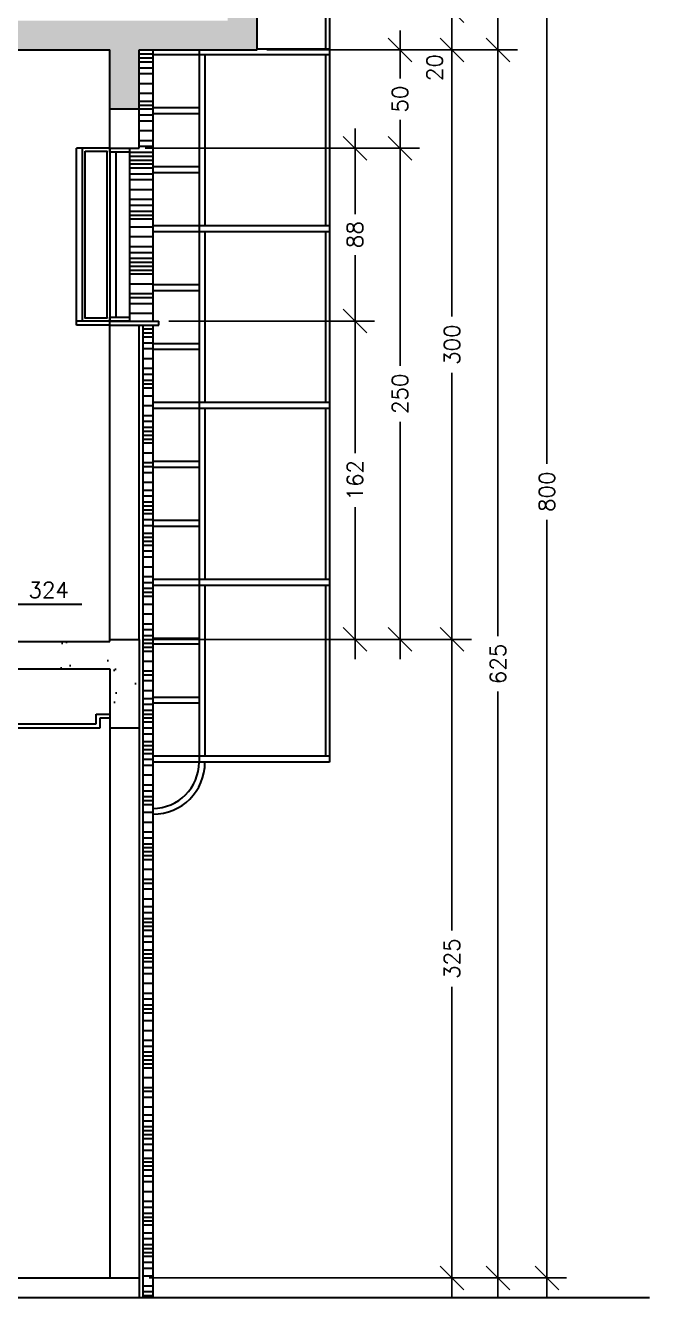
# Model space of a CAD drawing. Header units: millimetres. Extents: x -4228 to 27092, y -6721 to 984.
# Drawn here: x 6799 to 7117, y -6597 to -5949 of the extents above; entities that cross this region are included whole.
import ezdxf

# ---------------------------------------------------------------- set-up
doc = ezdxf.new("R2010")
doc.units = ezdxf.units.MM
doc.header["$LTSCALE"] = 50
doc.layers.get('0').update_dxf_attribs({"lineweight": 0})
for name, color, linetype in [('cobertura', 2, 'Continuous'), ('cota', 1, 'Continuous'), ('esquadrias', 3, 'Continuous'), ('gesso', 7, 'Continuous'), ('HACHURA', 2, 'Continuous'), ('PAREDES', 6, 'Continuous'), ('PAREDES3', 2, 'Continuous'), ('pedras', 2, 'Continuous'), ('peitoril', 7, 'Continuous'), ('PENA01', 3, 'Continuous'), ('PENA02', 2, 'Continuous'), ('PENA_01', 3, 'Continuous'), ('piso', 2, 'Continuous')]:
    doc.layers.add(name, color=color, linetype=linetype)
doc.styles.add('COTA', font='simplex.shx')
doc.styles.add('ROMANS', font='romans.shx')
doc.dimstyles.new('1_50', dxfattribs={"dimscale": 0, "dimtxt": 8, "dimasz": 12, "dimexe": 10, "dimexo": 5, "dimgap": 4, "dimtad": 0, "dimdec": 0, "dimzin": 1, "dimdsep": 46, "dimtxsty": 'ROMANS', "dimblk": 'OBLIQUE', "dimcen": 10, "dimdle": 10, "dimclrd": 1, "dimclre": 1, "dimclrt": 7, "dimaunit": 1, "dimadec": 0, "dimazin": 0, "dimtm": 1e-09, "dimtfac": 1, "dimtdec": 0, "dimtmove": 2, "dimatfit": 3, "dimldrblk": 'OBLIQUE', "dimfxl": 1, "dimtolj": 1, "dimtzin": 0, "dimarcsym": 0})

# ---------------------------------------------------------------- blocks, each defined once
blk = doc.blocks.new('_OBLIQUE')
at = {"color": 0, "linetype": 'ByBlock'}
blk.add_line((-0.5, -0.5), (0.5, 0.5), dxfattribs=at)
blk = doc.blocks.new('*D16')
at = {"layer": 'cota', "color": 1, "linetype": 'Continuous', "lineweight": -2}
for p, q in [((6967.36, -6089.96), (6967.36, -6167.25)), ((6872.44, -6099.96), (6977.36, -6099.96)), ((6967.36, -6271.96), (6967.36, -6194.68)), ((6862.44, -6261.96), (6977.36, -6261.96))]:
    blk.add_line(p, q, dxfattribs=at)
at = {"layer": 'Defpoints', "color": 0, "linetype": 'Continuous', "lineweight": 30}
for p in [(6867.44, -6099.96), (6857.44, -6261.96), (6967.36, -6261.96)]:
    blk.add_point(p, dxfattribs=at)
at = {"layer": 'cota', "color": 1, "linetype": 'Continuous', "lineweight": -2, "xscale": 12, "yscale": 12, "zscale": 12}
for p, rotation in [((6967.36, -6099.96), 90), ((6967.36, -6261.96), 270)]:
    blk.add_blockref('_OBLIQUE', p, dxfattribs=dict(at, rotation=rotation))
at = {"layer": 'cota', "color": 7, "linetype": 'Continuous', "lineweight": 30, "insert": (6967.36, -6180.96), "char_height": 8, "attachment_point": 5, "rotation": 90, "style": 'ROMANS'}
blk.add_mtext('\\A1;162', dxfattribs=at)
blk = doc.blocks.new('*D17')
at = {"layer": 'cota', "color": 1, "linetype": 'Continuous', "lineweight": -2}
for p, q in [((6967.36, -6001.96), (6967.36, -6045.48)), ((6945.33, -6011.96), (6977.36, -6011.96)), ((6967.36, -6109.96), (6967.36, -6066.44)), ((6960.33, -6099.96), (6977.36, -6099.96))]:
    blk.add_line(p, q, dxfattribs=at)
at = {"layer": 'Defpoints', "color": 0, "linetype": 'Continuous', "lineweight": 30}
for p in [(6940.33, -6011.96), (6967.36, -6011.96), (6955.33, -6099.96)]:
    blk.add_point(p, dxfattribs=at)
at = {"layer": 'cota', "color": 1, "linetype": 'Continuous', "lineweight": -2, "xscale": 12, "yscale": 12, "zscale": 12}
for p, rotation in [((6967.36, -6011.96), 90), ((6967.36, -6099.96), 270)]:
    blk.add_blockref('_OBLIQUE', p, dxfattribs=dict(at, rotation=rotation))
at = {"layer": 'cota', "color": 7, "linetype": 'Continuous', "lineweight": 30, "insert": (6967.36, -6055.96), "char_height": 8, "attachment_point": 5, "rotation": 90, "style": 'ROMANS'}
blk.add_mtext('\\A1;88', dxfattribs=at)
blk = doc.blocks.new('*D18')
at = {"layer": 'cota', "color": 1, "linetype": 'Continuous', "lineweight": -2}
for p, q in [((6990.28, -6001.96), (6990.28, -6122.68)), ((6950.33, -6011.96), (7000.28, -6011.96)), ((6990.28, -6271.96), (6990.28, -6151.25)), ((6950.33, -6261.96), (7000.28, -6261.96))]:
    blk.add_line(p, q, dxfattribs=at)
at = {"layer": 'Defpoints', "color": 0, "linetype": 'Continuous', "lineweight": 30}
for p in [(6945.33, -6011.96), (6945.33, -6261.96), (6990.28, -6261.96)]:
    blk.add_point(p, dxfattribs=at)
at = {"layer": 'cota', "color": 1, "linetype": 'Continuous', "lineweight": -2, "xscale": 12, "yscale": 12, "zscale": 12}
for p, rotation in [((6990.28, -6011.96), 90), ((6990.28, -6261.96), 270)]:
    blk.add_blockref('_OBLIQUE', p, dxfattribs=dict(at, rotation=rotation))
at = {"layer": 'cota', "color": 7, "linetype": 'Continuous', "lineweight": 30, "insert": (6990.28, -6136.96), "char_height": 8, "attachment_point": 5, "rotation": 90, "style": 'ROMANS'}
blk.add_mtext('\\A1;250', dxfattribs=at)
blk = doc.blocks.new('*D19')
at = {"layer": 'cota', "color": 1, "linetype": 'Continuous', "lineweight": -2}
for p, q in [((6990.28, -5951.96), (6990.28, -5976.48)), ((6922.44, -5961.96), (7000.28, -5961.96)), ((6990.28, -6021.96), (6990.28, -5997.44)), ((6860.46, -6011.96), (7000.28, -6011.96))]:
    blk.add_line(p, q, dxfattribs=at)
at = {"layer": 'Defpoints', "color": 0, "linetype": 'Continuous', "lineweight": 30}
for p in [(6917.44, -5961.96), (6990.28, -5961.96), (6855.46, -6011.96)]:
    blk.add_point(p, dxfattribs=at)
at = {"layer": 'cota', "color": 1, "linetype": 'Continuous', "lineweight": -2, "xscale": 12, "yscale": 12, "zscale": 12}
for p, rotation in [((6990.28, -5961.96), 90), ((6990.28, -6011.96), 270)]:
    blk.add_blockref('_OBLIQUE', p, dxfattribs=dict(at, rotation=rotation))
at = {"layer": 'cota', "color": 7, "linetype": 'Continuous', "lineweight": 30, "insert": (6990.28, -5986.96), "char_height": 8, "attachment_point": 5, "rotation": 90, "style": 'ROMANS'}
blk.add_mtext('\\A1;50', dxfattribs=at)
blk = doc.blocks.new('*D20')
at = {"layer": 'cota', "color": 1, "linetype": 'Continuous', "lineweight": -2}
for p, q in [((7016.74, -5951.96), (7016.74, -6097.68)), ((6990.18, -5961.96), (7026.74, -5961.96)), ((7016.74, -6271.96), (7016.74, -6126.25)), ((6959.84, -6261.96), (7026.74, -6261.96))]:
    blk.add_line(p, q, dxfattribs=at)
at = {"layer": 'Defpoints', "color": 0, "linetype": 'Continuous', "lineweight": 30}
for p in [(6985.18, -5961.96), (6954.84, -6261.96), (7016.74, -6261.96)]:
    blk.add_point(p, dxfattribs=at)
at = {"layer": 'cota', "color": 1, "linetype": 'Continuous', "lineweight": -2, "xscale": 12, "yscale": 12, "zscale": 12}
for p, rotation in [((7016.74, -5961.96), 90), ((7016.74, -6261.96), 270)]:
    blk.add_blockref('_OBLIQUE', p, dxfattribs=dict(at, rotation=rotation))
at = {"layer": 'cota', "color": 7, "linetype": 'Continuous', "lineweight": 30, "insert": (7016.74, -6111.96), "char_height": 8, "attachment_point": 5, "rotation": 90, "style": 'ROMANS'}
blk.add_mtext('\\A1;300', dxfattribs=at)
blk = doc.blocks.new('*D21')
at = {"layer": 'cota', "color": 1, "linetype": 'Continuous', "lineweight": -2}
for p, q in [((7016.74, -6251.96), (7016.74, -6410.18)), ((6955.33, -6261.96), (7026.74, -6261.96)), ((7016.74, -6596.96), (7016.74, -6438.75)), ((6945.33, -6586.96), (7026.74, -6586.96))]:
    blk.add_line(p, q, dxfattribs=at)
at = {"layer": 'Defpoints', "color": 0, "linetype": 'Continuous', "lineweight": 30}
for p in [(6950.33, -6261.96), (6940.33, -6586.96), (7016.74, -6586.96)]:
    blk.add_point(p, dxfattribs=at)
at = {"layer": 'cota', "color": 1, "linetype": 'Continuous', "lineweight": -2, "xscale": 12, "yscale": 12, "zscale": 12}
for p, rotation in [((7016.74, -6261.96), 90), ((7016.74, -6586.96), 270)]:
    blk.add_blockref('_OBLIQUE', p, dxfattribs=dict(at, rotation=rotation))
at = {"layer": 'cota', "color": 7, "linetype": 'Continuous', "lineweight": 30, "insert": (7016.74, -6424.46), "char_height": 8, "attachment_point": 5, "rotation": 90, "style": 'ROMANS'}
blk.add_mtext('\\A1;325', dxfattribs=at)
blk = doc.blocks.new('*D22')
at = {"layer": 'cota', "color": 1, "linetype": 'Continuous', "lineweight": -2}
for p, q in [((7040.2, -5951.96), (7040.2, -6260.37)), ((7005.28, -5961.96), (7050.2, -5961.96)), ((7040.2, -6596.96), (7040.2, -6288.56)), ((6862.44, -6586.96), (7050.2, -6586.96))]:
    blk.add_line(p, q, dxfattribs=at)
at = {"layer": 'Defpoints', "color": 0, "linetype": 'Continuous', "lineweight": 30}
for p in [(7000.28, -5961.96), (7040.2, -5961.96), (6857.44, -6586.96)]:
    blk.add_point(p, dxfattribs=at)
at = {"layer": 'cota', "color": 1, "linetype": 'Continuous', "lineweight": -2, "xscale": 12, "yscale": 12, "zscale": 12}
for p, rotation in [((7040.2, -5961.96), 90), ((7040.2, -6586.96), 270)]:
    blk.add_blockref('_OBLIQUE', p, dxfattribs=dict(at, rotation=rotation))
at = {"layer": 'cota', "color": 7, "linetype": 'Continuous', "lineweight": 30, "insert": (7040.2, -6274.46), "char_height": 8, "attachment_point": 5, "rotation": 90, "style": 'ROMANS'}
blk.add_mtext('\\A1;625', dxfattribs=at)
blk = doc.blocks.new('*D24')
at = {"layer": 'cota', "color": 1, "linetype": 'Continuous', "lineweight": -2}
for p, q in [((7040.2, -5776.66), (7040.2, -5860.59)), ((6474.94, -5786.66), (7050.2, -5786.66)), ((7040.2, -5971.96), (7040.2, -5888.02)), ((6922.4, -5961.96), (7050.2, -5961.96))]:
    blk.add_line(p, q, dxfattribs=at)
at = {"layer": 'Defpoints', "color": 0, "linetype": 'Continuous', "lineweight": 30}
for p in [(6469.94, -5786.66), (7040.2, -5786.66), (6917.4, -5961.96)]:
    blk.add_point(p, dxfattribs=at)
at = {"layer": 'cota', "color": 1, "linetype": 'Continuous', "lineweight": -2, "xscale": 12, "yscale": 12, "zscale": 12}
for p, rotation in [((7040.2, -5786.66), 90), ((7040.2, -5961.96), 270)]:
    blk.add_blockref('_OBLIQUE', p, dxfattribs=dict(at, rotation=rotation))
at = {"layer": 'cota', "color": 7, "linetype": 'Continuous', "lineweight": 30, "insert": (7040.2, -5874.31), "char_height": 8, "attachment_point": 5, "rotation": 90, "style": 'ROMANS'}
blk.add_mtext('\\A1;175', dxfattribs=at)
blk = doc.blocks.new('*D25')
at = {"layer": 'cota', "color": 1, "linetype": 'Continuous', "lineweight": -2}
for p, q in [((7016.74, -5931.96), (7016.74, -5971.96)), ((6922.44, -5941.96), (7026.74, -5941.96)), ((7005.28, -5961.96), (7026.74, -5961.96))]:
    blk.add_line(p, q, dxfattribs=at)
at = {"layer": 'Defpoints', "color": 0, "linetype": 'Continuous', "lineweight": 30}
for p in [(6917.44, -5941.96), (7000.28, -5961.96), (7016.74, -5961.96)]:
    blk.add_point(p, dxfattribs=at)
at = {"layer": 'cota', "color": 1, "linetype": 'Continuous', "lineweight": -2, "xscale": 12, "yscale": 12, "zscale": 12}
for p, rotation in [((7016.74, -5941.96), 90), ((7016.74, -5961.96), 270)]:
    blk.add_blockref('_OBLIQUE', p, dxfattribs=dict(at, rotation=rotation))
at = {"layer": 'cota', "color": 7, "linetype": 'Continuous', "lineweight": 30, "insert": (7007.9, -5970.92), "char_height": 8, "attachment_point": 5, "rotation": 90, "style": 'ROMANS'}
blk.add_mtext('\\A1;20', dxfattribs=at)
blk = doc.blocks.new('*D26')
at = {"layer": 'cota', "color": 1, "linetype": 'Continuous', "lineweight": -2}
for p, q in [((7065.12, -5776.66), (7065.12, -6172.52)), ((6557.83, -5786.66), (7075.12, -5786.66)), ((7065.12, -6596.96), (7065.12, -6201.09)), ((6963.4, -6586.96), (7075.12, -6586.96))]:
    blk.add_line(p, q, dxfattribs=at)
at = {"layer": 'Defpoints', "color": 0, "linetype": 'Continuous', "lineweight": 30}
for p in [(6552.83, -5786.66), (6958.4, -6586.96), (7065.12, -6586.96)]:
    blk.add_point(p, dxfattribs=at)
at = {"layer": 'cota', "color": 1, "linetype": 'Continuous', "lineweight": -2, "xscale": 12, "yscale": 12, "zscale": 12}
for p, rotation in [((7065.12, -5786.66), 90), ((7065.12, -6586.96), 270)]:
    blk.add_blockref('_OBLIQUE', p, dxfattribs=dict(at, rotation=rotation))
at = {"layer": 'cota', "color": 7, "linetype": 'Continuous', "lineweight": 30, "insert": (7065.12, -6186.81), "char_height": 8, "attachment_point": 5, "rotation": 90, "style": 'ROMANS'}
blk.add_mtext('\\A1;800', dxfattribs=at)

msp = doc.modelspace()

# ---------------------------------------------------------------- hatches: boundary and pattern name
at = {"layer": 'HACHURA', "linetype": 'Continuous', "lineweight": 30}
h = msp.add_hatch(dxfattribs=at)
h.set_pattern_fill('AR-CONC', color=256, scale=0.2, style=0)
h.set_pattern_definition([(50, (5738.18, -492.775), (36.43693, -3.18782), [3.81, -41.91]), (355, (5738.18, -492.775), (-7.04857, 38.21133), [3.048, -33.528]), (100.451, (5741.217, -493.04), (29.3885, 35.02334), [3.238, -35.618]), (46.1842, (5738.18, -482.615), (54.2158, -8.40847), [5.715, -62.865]), (96.6356, (5742.7, -483.316), (47.48085, 49.4851), [4.857, -53.427]), (351.184, (5738.18, -482.615), (47.4809, 49.485), [4.572, -50.292]), (21, (5743.26, -485.155), (30.32298, -20.4531), [3.81, -41.91]), (326, (5743.26, -485.155), (12.3604, 36.8376), [3.048, -33.528]), (71.4514, (5745.787, -486.86), (42.6833, 16.38457), [3.238, -35.618]), (37.5, (5738.18, -492.775), (0.61772, 16.911008), [0, -33.1216, 0, -34.036, 0, -33.655]), (7.5, (5738.18, -492.775), (13.36393, 20.036115), [0, -19.4056, 0, -32.3596, 0, -12.827]), (327.5, (5726.852, -492.775), (27.11812, -1.14575), [0, -12.7, 0, -39.624, 0, -52.578]), (317.5, (5721.772, -492.775), (29.62584, 5.0853), [0, -16.51, 0, -26.3144, 0, -37.338])])
h.paths.add_polyline_path([(6917.44, -5961.96), (6917.44, -5941.96), (6902.44, -5941.96), (6902.44, -5946.96), (6297.44, -5946.96), (6177.44, -5946.96), (6177.44, -5911.96), (6162.44, -5911.96), (6162.44, -5946.96), (6037.44, -5946.96), (6037.44, -5941.96), (6022.44, -5941.96), (6022.44, -5961.96), (6512.44, -5961.96), (6512.44, -5991.96), (6527.44, -5991.96), (6527.44, -5961.96), (6842.44, -5961.96), (6842.44, -5991.96), (6857.44, -5991.96), (6857.44, -5961.96)])
h = msp.add_hatch(dxfattribs=at)
h.set_pattern_fill('AR-CONC', color=256, scale=0.2, style=0)
h.set_pattern_definition([(50, (6833.308, -5908.308), (36.4369, -3.1878), [3.81, -41.91]), (355, (6833.31, -5908.308), (-7.0486, 38.2113), [3.048, -33.528]), (100.451, (6836.345, -5908.573), (29.3885, 35.0233), [3.238, -35.618]), (46.184, (6833.31, -5898.148), (54.2158, -8.4085), [5.715, -62.865]), (96.6356, (6837.826, -5898.85), (47.481, 49.485), [4.857, -53.427]), (351.184, (6833.31, -5898.15), (47.481, 49.485), [4.572, -50.292]), (21, (6838.388, -5900.688), (30.323, -20.4531), [3.81, -41.91]), (326, (6838.39, -5900.688), (12.3604, 36.8376), [3.048, -33.528]), (71.4514, (6840.915, -5902.392), (42.6833, 16.3846), [3.238, -35.618]), (37.5, (6833.308, -5908.308), (0.61772, 16.911), [0, -33.1216, 0, -34.036, 0, -33.655]), (7.5, (6833.308, -5908.308), (13.36393, 20.0361), [0, -19.4056, 0, -32.3596, 0, -12.827]), (327.5, (6821.98, -5908.308), (27.11812, -1.14575), [0, -12.7, 0, -39.624, 0, -52.578]), (317.5, (6816.9, -5908.308), (29.6258, 5.0853), [0, -16.51, 0, -26.3144, 0, -37.338])])
h.paths.add_polyline_path([(6857.44, -6261.96), (6842.44, -6261.96), (6842.44, -6262.96), (6787.24, -6262.96), (6786.83, -6263.46), (6786.41, -6262.96), (6742.44, -6262.96), (6742.44, -6262.46), (6527.44, -6262.46), (6527.44, -6261.96), (6440.55, -6261.96), (6440.14, -6262.46), (6439.72, -6261.96), (6392.44, -6261.96), (6253.21, -6261.96), (6252.8, -6262.46), (6252.38, -6261.96), (6177.44, -6261.96), (6177.44, -6163.96), (6162.44, -6163.96), (6162.44, -6306.96), (6177.44, -6306.96), (6177.44, -6276.96), (6262.94, -6276.96), (6262.94, -6301.96), (6278.94, -6301.96), (6278.94, -6276.96), (6842.44, -6276.96), (6842.44, -6306.96), (6857.44, -6306.96)])

# ---------------------------------------------------------------- linework, layer by layer
at = {"layer": 'cobertura', "linetype": 'Continuous', "lineweight": 30}
for p, q in [((6842.44, -6011.96), (6842.44, -6099.96)), ((6845.44, -6013.96), (6845.44, -6097.96)), ((6859.44, -6101.96), (6864.44, -6101.96))]:
    msp.add_line(p, q, dxfattribs=at)
at = {"layer": 'esquadrias', "linetype": 'Continuous', "lineweight": 30}
for p, q in [((6825.44, -6099.96), (6825.44, -6011.96)), ((6842.44, -6011.96), (6825.44, -6011.96)), ((6828.44, -6099.96), (6828.44, -6011.96)), ((6852.44, -6013.96), (6852.44, -6097.96))]:
    msp.add_line(p, q, dxfattribs=at)
msp.add_lwpolyline([(6829.94, -6013.46), (6840.94, -6013.46), (6840.94, -6098.46), (6829.94, -6098.46)], close=True, dxfattribs=at)
at = {"layer": 'esquadrias', "color": 2, "linetype": 'Continuous', "lineweight": 30}
for points in [[(6842.44, -6011.96), (6852.44, -6011.96), (6852.44, -6013.96), (6842.44, -6013.96)], [(6842.44, -6097.96), (6852.44, -6097.96), (6852.44, -6099.96), (6842.44, -6099.96)]]:
    msp.add_lwpolyline(points, close=True, dxfattribs=at)
at = {"layer": 'gesso', "linetype": 'Continuous', "lineweight": 30}
for p, q in [((6835.44, -6299.96), (6842.44, -6299.96)), ((6835.44, -6304.96), (6835.44, -6299.96)), ((6280.94, -6304.96), (6835.44, -6304.96)), ((6837.44, -6306.96), (6837.44, -6301.96)), ((6837.44, -6301.96), (6842.44, -6301.96)), ((6278.94, -6306.96), (6837.44, -6306.96))]:
    msp.add_line(p, q, dxfattribs=at)
at = {"layer": 'PAREDES', "linetype": 'Continuous', "lineweight": 30}
for p, q in [((6917.44, -5961.96), (6917.44, -5941.96)), ((6527.44, -5961.96), (6842.44, -5961.96)), ((6842.44, -6011.96), (6842.44, -5961.96)), ((6857.44, -6011.96), (6857.44, -5961.96)), ((6857.44, -5961.96), (6917.44, -5961.96)), ((6842.44, -5991.96), (6857.44, -5991.96)), ((6842.44, -6011.96), (6857.44, -6011.96)), ((6842.44, -6261.96), (6842.44, -6101.96)), ((6842.44, -6101.96), (6857.44, -6101.96)), ((6857.44, -6261.96), (6857.44, -6101.96)), ((6742.44, -6262.96), (6842.44, -6262.96)), ((6842.44, -6262.96), (6842.44, -6261.96)), ((6842.44, -6261.96), (6857.44, -6261.96)), ((6857.44, -6261.96), (6857.44, -6586.96)), ((6278.94, -6276.96), (6842.44, -6276.96)), ((6842.44, -6276.96), (6842.44, -6586.96)), ((6842.44, -6306.96), (6857.44, -6306.96))]:
    msp.add_line(p, q, dxfattribs=at)
at = {"layer": 'PAREDES3', "linetype": 'Continuous', "lineweight": 30}
for p, q in [((6859.44, -6596.96), (6859.44, -6101.96)), ((6859.44, -6101.96), (6864.44, -6101.96)), ((6864.44, -6596.96), (6864.44, -6101.96))]:
    msp.add_line(p, q, dxfattribs=at)
at = {"layer": 'pedras', "color": 53, "linetype": 'Continuous', "lineweight": 30}
for p, q in [((6857.44, -5963.96), (6864.44, -5963.96)), ((6857.44, -5965.96), (6864.44, -5965.96)), ((6857.44, -5967.96), (6864.44, -5967.96)), ((6857.44, -5970.96), (6864.44, -5970.96)), ((6857.44, -5973.96), (6864.44, -5973.96)), ((6857.44, -5978.96), (6864.44, -5978.96)), ((6857.44, -5983.96), (6864.44, -5983.96)), ((6857.44, -5987.96), (6864.44, -5987.96)), ((6857.44, -5989.96), (6864.44, -5989.96)), ((6857.44, -5991.96), (6864.44, -5991.96)), ((6857.44, -5994.96), (6864.44, -5994.96)), ((6857.44, -5997.96), (6864.44, -5997.96)), ((6857.44, -6002.96), (6864.44, -6002.96)), ((6857.44, -6007.96), (6864.44, -6007.96)), ((6852.44, -6013.96), (6864.44, -6013.96)), ((6857.44, -6010.96), (6864.44, -6010.96)), ((6852.44, -6015.96), (6864.44, -6015.96)), ((6852.44, -6017.96), (6864.44, -6017.96)), ((6852.44, -6019.96), (6864.44, -6019.96)), ((6852.44, -6021.96), (6864.44, -6021.96)), ((6852.44, -6024.96), (6864.44, -6024.96)), ((6852.44, -6027.96), (6864.44, -6027.96)), ((6852.44, -6032.96), (6864.44, -6032.96)), ((6852.44, -6037.96), (6864.44, -6037.96)), ((6852.44, -6040.96), (6864.44, -6040.96)), ((6852.44, -6043.96), (6864.44, -6043.96)), ((6852.44, -6045.96), (6864.44, -6045.96)), ((6852.44, -6047.96), (6864.44, -6047.96)), ((6852.44, -6051.96), (6864.44, -6051.96)), ((6852.44, -6056.96), (6864.44, -6056.96)), ((6852.44, -6061.96), (6864.44, -6061.96)), ((6852.44, -6064.96), (6864.44, -6064.96)), ((6852.44, -6067.96), (6864.44, -6067.96)), ((6852.44, -6069.96), (6864.44, -6069.96)), ((6852.44, -6071.96), (6864.44, -6071.96)), ((6852.44, -6073.96), (6864.44, -6073.96)), ((6852.44, -6075.96), (6864.44, -6075.96)), ((6852.44, -6080.96), (6864.44, -6080.96)), ((6852.44, -6085.96), (6864.44, -6085.96)), ((6852.44, -6087.96), (6864.44, -6087.96)), ((6852.44, -6090.96), (6864.44, -6090.96)), ((6852.44, -6095.96), (6864.44, -6095.96))]:
    msp.add_line(p, q, dxfattribs=at)
at = {"layer": 'pedras', "color": 55, "linetype": 'Continuous', "lineweight": 30}
for p, q in [((6859.44, -6103.96), (6864.44, -6103.96)), ((6859.44, -6105.96), (6864.44, -6105.96)), ((6859.44, -6107.96), (6864.44, -6107.96)), ((6859.44, -6110.96), (6864.44, -6110.96)), ((6859.44, -6113.96), (6864.44, -6113.96)), ((6859.44, -6118.96), (6864.44, -6118.96)), ((6859.44, -6123.96), (6864.44, -6123.96)), ((6859.44, -6126.96), (6864.44, -6126.96)), ((6859.44, -6129.96), (6864.44, -6129.96)), ((6859.44, -6131.96), (6864.44, -6131.96)), ((6859.44, -6133.96), (6864.44, -6133.96)), ((6859.44, -6137.96), (6864.44, -6137.96)), ((6859.44, -6142.96), (6864.44, -6142.96)), ((6859.44, -6147.96), (6864.44, -6147.96)), ((6859.44, -6150.96), (6864.44, -6150.96)), ((6859.44, -6153.96), (6864.44, -6153.96)), ((6859.44, -6155.96), (6864.44, -6155.96)), ((6859.44, -6157.96), (6864.44, -6157.96)), ((6859.44, -6159.96), (6864.44, -6159.96)), ((6859.44, -6161.96), (6864.44, -6161.96)), ((6859.44, -6166.96), (6864.44, -6166.96)), ((6859.44, -6171.96), (6864.44, -6171.96)), ((6859.44, -6173.96), (6864.44, -6173.96)), ((6859.44, -6176.96), (6864.44, -6176.96)), ((6859.44, -6181.96), (6864.44, -6181.96)), ((6859.44, -6185.96), (6864.44, -6185.96)), ((6859.44, -6188.96), (6864.44, -6188.96)), ((6859.44, -6191.96), (6864.44, -6191.96)), ((6859.44, -6193.96), (6864.44, -6193.96)), ((6859.44, -6195.96), (6864.44, -6195.96)), ((6859.44, -6197.96), (6864.44, -6197.96)), ((6859.44, -6200.96), (6864.44, -6200.96)), ((6859.44, -6203.96), (6864.44, -6203.96)), ((6859.44, -6207.96), (6864.44, -6207.96)), ((6859.44, -6209.96), (6864.44, -6209.96)), ((6859.44, -6211.96), (6864.44, -6211.96)), ((6859.44, -6213.96), (6864.44, -6213.96)), ((6859.44, -6216.96), (6864.44, -6216.96)), ((6859.44, -6219.96), (6864.44, -6219.96)), ((6859.44, -6224.96), (6864.44, -6224.96)), ((6859.44, -6229.96), (6864.44, -6229.96)), ((6859.44, -6232.96), (6864.44, -6232.96)), ((6859.44, -6235.96), (6864.44, -6235.96)), ((6859.44, -6237.96), (6864.44, -6237.96)), ((6859.44, -6239.96), (6864.44, -6239.96)), ((6859.44, -6243.96), (6864.44, -6243.96)), ((6859.44, -6248.96), (6864.44, -6248.96)), ((6859.44, -6253.96), (6864.44, -6253.96)), ((6859.44, -6256.96), (6864.44, -6256.96)), ((6859.44, -6259.96), (6864.44, -6259.96)), ((6859.44, -6261.96), (6864.44, -6261.96)), ((6859.44, -6263.96), (6864.44, -6263.96)), ((6859.44, -6265.96), (6864.44, -6265.96)), ((6859.44, -6267.96), (6864.44, -6267.96)), ((6859.44, -6272.96), (6864.44, -6272.96)), ((6859.44, -6277.96), (6864.44, -6277.96)), ((6859.44, -6279.96), (6864.44, -6279.96)), ((6859.44, -6282.96), (6864.44, -6282.96)), ((6859.44, -6287.96), (6864.44, -6287.96)), ((6859.44, -6291.96), (6864.44, -6291.96)), ((6859.44, -6294.96), (6864.44, -6294.96)), ((6859.44, -6297.96), (6864.44, -6297.96)), ((6859.44, -6299.96), (6864.44, -6299.96)), ((6859.44, -6301.96), (6864.44, -6301.96)), ((6859.44, -6303.96), (6864.44, -6303.96)), ((6859.44, -6306.96), (6864.44, -6306.96)), ((6859.44, -6309.96), (6864.44, -6309.96)), ((6859.44, -6313.96), (6864.44, -6313.96)), ((6859.44, -6315.96), (6864.44, -6315.96)), ((6859.44, -6317.96), (6864.44, -6317.96)), ((6859.44, -6319.96), (6864.44, -6319.96)), ((6859.44, -6322.96), (6864.44, -6322.96)), ((6859.44, -6325.96), (6864.44, -6325.96)), ((6859.44, -6330.96), (6864.44, -6330.96)), ((6859.44, -6335.96), (6864.44, -6335.96)), ((6859.44, -6338.96), (6864.44, -6338.96)), ((6859.44, -6341.96), (6864.44, -6341.96)), ((6859.44, -6343.96), (6864.44, -6343.96)), ((6859.44, -6345.96), (6864.44, -6345.96)), ((6859.44, -6349.96), (6864.44, -6349.96)), ((6859.44, -6354.96), (6864.44, -6354.96)), ((6859.44, -6359.96), (6864.44, -6359.96)), ((6859.44, -6362.96), (6864.44, -6362.96)), ((6859.44, -6365.96), (6864.44, -6365.96)), ((6859.44, -6367.96), (6864.44, -6367.96)), ((6859.44, -6369.96), (6864.44, -6369.96)), ((6859.44, -6371.96), (6864.44, -6371.96)), ((6859.44, -6373.96), (6864.44, -6373.96)), ((6859.44, -6378.96), (6864.44, -6378.96)), ((6859.44, -6383.96), (6864.44, -6383.96)), ((6859.44, -6385.96), (6864.44, -6385.96)), ((6859.44, -6388.96), (6864.44, -6388.96)), ((6859.44, -6393.96), (6864.44, -6393.96)), ((6859.44, -6397.96), (6864.44, -6397.96)), ((6859.44, -6400.96), (6864.44, -6400.96)), ((6859.44, -6403.96), (6864.44, -6403.96)), ((6859.44, -6405.96), (6864.44, -6405.96)), ((6859.44, -6407.96), (6864.44, -6407.96)), ((6859.44, -6409.96), (6864.44, -6409.96)), ((6859.44, -6412.96), (6864.44, -6412.96)), ((6859.44, -6415.96), (6864.44, -6415.96)), ((6859.44, -6419.96), (6864.44, -6419.96)), ((6859.44, -6421.96), (6864.44, -6421.96)), ((6859.44, -6423.96), (6864.44, -6423.96)), ((6859.44, -6425.96), (6864.44, -6425.96)), ((6859.44, -6428.96), (6864.44, -6428.96)), ((6859.44, -6431.96), (6864.44, -6431.96)), ((6859.44, -6436.96), (6864.44, -6436.96)), ((6859.44, -6441.96), (6864.44, -6441.96)), ((6859.44, -6444.96), (6864.44, -6444.96)), ((6859.44, -6447.96), (6864.44, -6447.96)), ((6859.44, -6449.96), (6864.44, -6449.96)), ((6859.44, -6451.96), (6864.44, -6451.96)), ((6859.44, -6455.96), (6864.44, -6455.96)), ((6859.44, -6460.96), (6864.44, -6460.96)), ((6859.44, -6465.96), (6864.44, -6465.96)), ((6859.44, -6468.96), (6864.44, -6468.96)), ((6859.44, -6471.96), (6864.44, -6471.96)), ((6859.44, -6473.96), (6864.44, -6473.96)), ((6859.44, -6475.96), (6864.44, -6475.96)), ((6859.44, -6477.96), (6864.44, -6477.96)), ((6859.44, -6479.96), (6864.44, -6479.96)), ((6859.44, -6484.96), (6864.44, -6484.96)), ((6859.44, -6489.96), (6864.44, -6489.96)), ((6859.44, -6491.96), (6864.44, -6491.96)), ((6859.44, -6494.96), (6864.44, -6494.96)), ((6859.44, -6499.96), (6864.44, -6499.96)), ((6859.44, -6503.96), (6864.44, -6503.96)), ((6859.44, -6506.96), (6864.44, -6506.96)), ((6859.44, -6509.96), (6864.44, -6509.96)), ((6859.44, -6511.96), (6864.44, -6511.96)), ((6859.44, -6513.96), (6864.44, -6513.96)), ((6859.44, -6515.96), (6864.44, -6515.96)), ((6859.44, -6518.96), (6864.44, -6518.96)), ((6859.44, -6521.96), (6864.44, -6521.96)), ((6859.44, -6525.96), (6864.44, -6525.96)), ((6859.44, -6527.96), (6864.44, -6527.96)), ((6859.44, -6529.96), (6864.44, -6529.96)), ((6859.44, -6531.96), (6864.44, -6531.96)), ((6859.44, -6534.96), (6864.44, -6534.96)), ((6859.44, -6537.96), (6864.44, -6537.96)), ((6859.44, -6542.96), (6864.44, -6542.96)), ((6859.44, -6542.96), (6864.44, -6542.96)), ((6859.44, -6547.96), (6864.44, -6547.96)), ((6859.44, -6550.96), (6864.44, -6550.96)), ((6859.44, -6553.96), (6864.44, -6553.96)), ((6859.44, -6555.96), (6864.44, -6555.96)), ((6859.44, -6557.96), (6864.44, -6557.96)), ((6859.44, -6559.96), (6864.44, -6559.96)), ((6859.44, -6563.96), (6864.44, -6563.96)), ((6859.44, -6566.96), (6864.44, -6566.96)), ((6859.44, -6569.96), (6864.44, -6569.96)), ((6859.44, -6571.96), (6864.44, -6571.96)), ((6859.44, -6573.96), (6864.44, -6573.96)), ((6859.44, -6575.96), (6864.44, -6575.96)), ((6859.44, -6578.96), (6864.44, -6578.96)), ((6859.44, -6581.96), (6864.44, -6581.96)), ((6859.44, -6585.96), (6864.44, -6585.96)), ((6859.44, -6590.96), (6864.44, -6590.96)), ((6859.44, -6593.96), (6864.44, -6593.96)), ((6859.44, -6595.96), (6864.44, -6595.96))]:
    msp.add_line(p, q, dxfattribs=at)
at = {"layer": 'peitoril', "linetype": 'Continuous', "lineweight": 30}
for p, q in [((6842.44, -6099.96), (6825.44, -6099.96)), ((6825.44, -6101.96), (6825.44, -6099.96)), ((6842.44, -6101.96), (6825.44, -6101.96))]:
    msp.add_line(p, q, dxfattribs=at)
at = {"layer": 'peitoril', "color": 2, "linetype": 'Continuous', "lineweight": 30}
for p, q in [((6842.44, -6099.96), (6867.44, -6099.96)), ((6842.44, -6101.96), (6842.44, -6099.96)), ((6857.44, -6101.96), (6867.44, -6101.96)), ((6867.44, -6101.96), (6867.44, -6099.96))]:
    msp.add_line(p, q, dxfattribs=at)
at = {"layer": 'PENA01', "lineweight": 30}
msp.add_line((6779.39, -6243.95), (6828.11, -6243.95), dxfattribs=at)
at = {"layer": 'PENA_01', "linetype": 'Continuous', "lineweight": 30}
for p, q in [((6954.4, -5511.46), (6954.4, -6324.46)), ((6952.4, -5874.46), (6952.4, -5961.46)), ((6864.4, -5961.96), (6864.4, -6099.96)), ((6887.9, -5961.96), (6887.9, -6324.46)), ((6954.4, -5961.46), (6917.44, -5961.46)), ((6954.4, -5964.46), (6864.4, -5964.46)), ((6890.9, -5964.46), (6890.9, -6051.46)), ((6952.4, -5964.46), (6952.4, -6051.46)), ((6887.9, -5991.46), (6864.4, -5991.46)), ((6887.9, -5994.46), (6864.4, -5994.46)), ((6887.9, -6021.46), (6864.4, -6021.46)), ((6887.9, -6024.46), (6864.4, -6024.46)), ((6954.4, -6051.46), (6864.4, -6051.46)), ((6954.4, -6054.46), (6864.4, -6054.46)), ((6890.9, -6054.46), (6890.9, -6141.46)), ((6952.4, -6054.46), (6952.4, -6141.46)), ((6887.9, -6081.46), (6864.4, -6081.46)), ((6887.9, -6084.46), (6864.4, -6084.46)), ((6887.9, -6111.46), (6864.4, -6111.46)), ((6887.9, -6114.46), (6864.4, -6114.46)), ((6954.4, -6141.46), (6864.4, -6141.46)), ((6954.4, -6144.46), (6864.4, -6144.46)), ((6890.9, -6144.46), (6890.9, -6231.46)), ((6952.4, -6144.46), (6952.4, -6231.46)), ((6887.9, -6171.46), (6864.4, -6171.46)), ((6887.9, -6174.46), (6864.4, -6174.46)), ((6887.9, -6201.46), (6864.4, -6201.46)), ((6887.9, -6204.46), (6864.4, -6204.46)), ((6954.4, -6231.46), (6864.4, -6231.46)), ((6954.4, -6234.46), (6864.4, -6234.46)), ((6890.9, -6234.46), (6890.9, -6321.46)), ((6952.4, -6234.46), (6952.4, -6321.46)), ((6887.9, -6261.46), (6864.4, -6261.46)), ((6887.9, -6264.46), (6864.4, -6264.46)), ((6887.9, -6291.46), (6864.4, -6291.46)), ((6887.9, -6294.46), (6864.4, -6294.46)), ((6954.4, -6321.46), (6864.4, -6321.46)), ((6954.4, -6324.46), (6864.4, -6324.46))]:
    msp.add_line(p, q, dxfattribs=at)
for radius in [23.5, 26.5]:
    msp.add_arc((6864.4, -6324.46), radius, 270, 0, dxfattribs=at)
at = {"layer": 'piso', "color": 6, "linetype": 'Continuous', "lineweight": 30}
for p, q in [((6262.94, -6586.96), (6857.44, -6586.96)), ((6857.44, -6586.96), (6857.44, -6596.96))]:
    msp.add_line(p, q, dxfattribs=at)
at = {"layer": 'piso', "color": 8, "linetype": 'Continuous', "lineweight": 30}
msp.add_line((5297.44, -6596.96), (7117.44, -6596.96), dxfattribs=at)

# ---------------------------------------------------------------- texts
at = {"layer": 'PENA02', "lineweight": 30, "style": 'COTA'}
msp.add_text('324', height=8, dxfattribs=at).set_placement((6801, -6240.83))

# ---------------------------------------------------------------- dimensions: what is measured, and where the dimension line sits
at = {"layer": 'cota', "linetype": 'Continuous', "lineweight": 30}
for base, p1, p2, picture, middle in [((7040.2, -5786.66), (6917.4, -5961.96), (6469.94, -5786.66), '*D24', (7040.2, -5874.31)), ((7065.12, -6586.96), (6552.83, -5786.66), (6958.4, -6586.96), '*D26', (7065.12, -6186.81)), ((6990.28, -5961.96), (6855.46, -6011.96), (6917.44, -5961.96), '*D19', (6990.28, -5986.96)), ((7040.2, -5961.96), (6857.44, -6586.96), (7000.28, -5961.96), '*D22', (7040.2, -6274.46)), ((7016.74, -6261.96), (6985.18, -5961.96), (6954.84, -6261.96), '*D20', (7016.74, -6111.96)), ((6967.36, -6011.96), (6955.33, -6099.96), (6940.33, -6011.96), '*D17', (6967.36, -6055.96)), ((6990.28, -6261.96), (6945.33, -6011.96), (6945.33, -6261.96), '*D18', (6990.28, -6136.96)), ((6967.36, -6261.96), (6867.44, -6099.96), (6857.44, -6261.96), '*D16', (6967.36, -6180.96)), ((7016.74, -6586.96), (6950.33, -6261.96), (6940.33, -6586.96), '*D21', (7016.74, -6424.46))]:
    dim = msp.add_linear_dim(base=base, p1=p1, p2=p2, angle=90, dimstyle='1_50', override={"dimscale": 1}, dxfattribs=at)
    dim.commit()
    dim.dimension.update_dxf_attribs({"geometry": picture, "text_midpoint": middle})
dim = msp.add_linear_dim(base=(7016.74, -5961.96), p1=(6917.44, -5941.96), p2=(7000.28, -5961.96), angle=90, dimstyle='1_50', override={"dimscale": 1}, dxfattribs=at)
dim.commit()
dim.dimension.update_dxf_attribs({"geometry": '*D25', "text_midpoint": (7007.9, -5970.92), "dimtype": 160})

doc.saveas('drawing.dxf')
